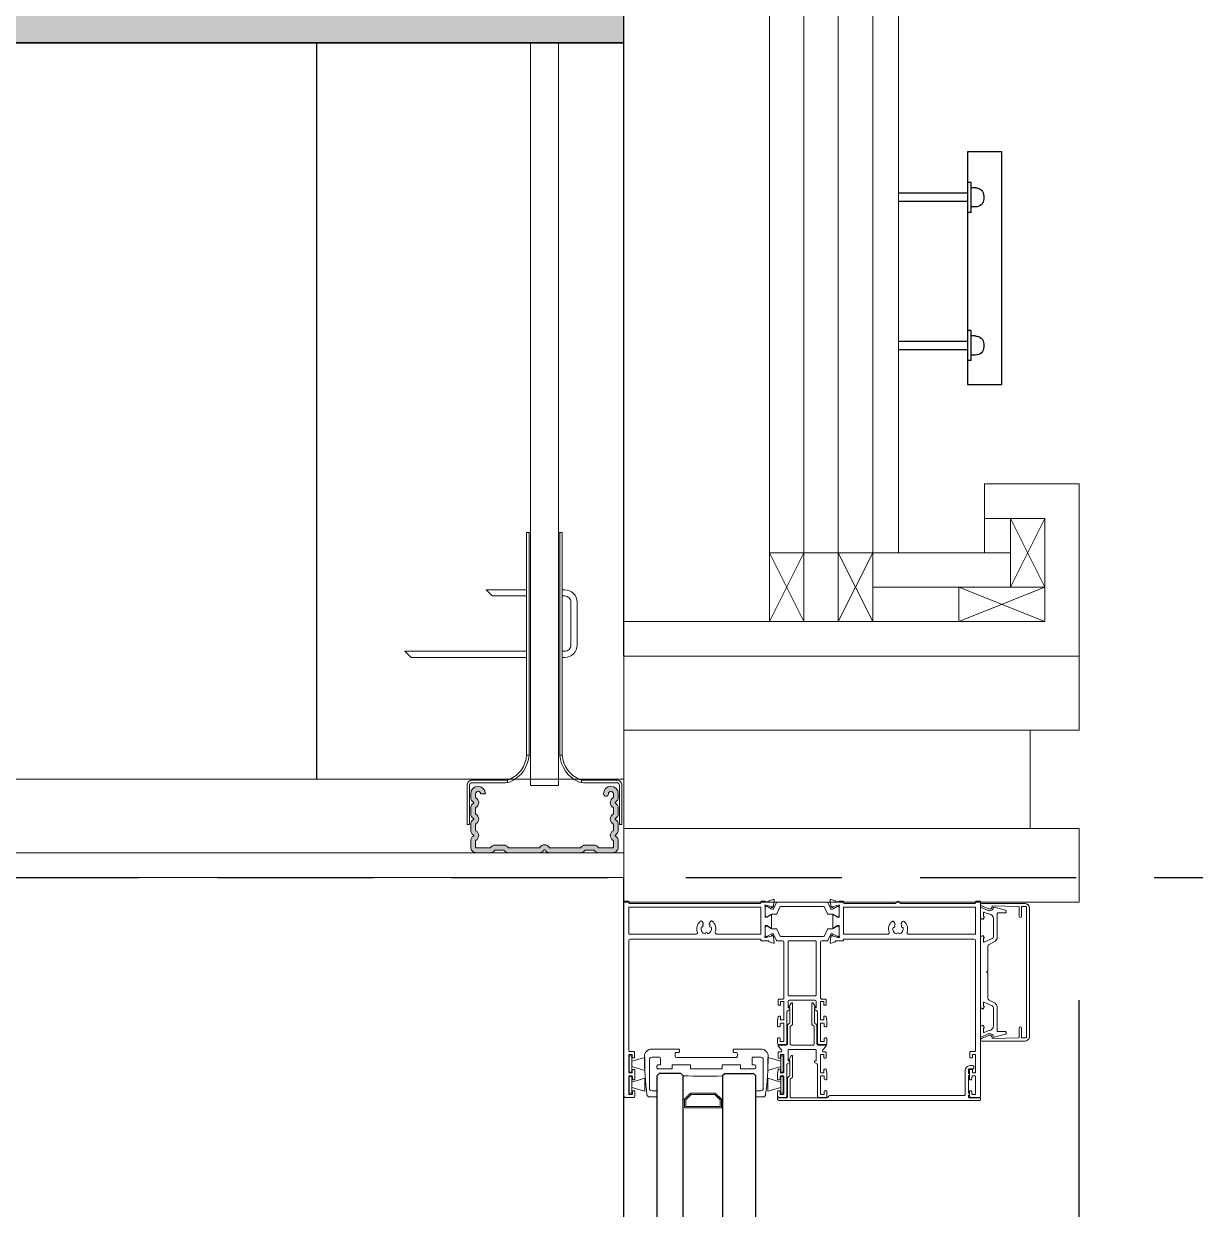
# Model space of a CAD drawing. Header units: millimetres. Extents: x 106699 to 122058, y 158555 to 162844.
# Drawn here: x 108686.47 to 108734.11, y 159917.87 to 159966.1 of the extents above; entities that cross this region are included whole.
import ezdxf

# ---------------------------------------------------------------- set-up
doc = ezdxf.new("R2010")
doc.units = ezdxf.units.MM
doc.linetypes.add('$0$3+1 daire1$0$HIDDEN', pattern=[9.525, 6.35, -3.175])
for name, color, linetype, lineweight in [('0-LNS-VLG', 9, 'Continuous', 0), ('2-SPS-ALC', 3, 'Continuous', 0), ('3-EXT-PRF', 231, 'Continuous', 0), ('300_Z4_STR_F03$0$AUDIT_D_220920114151-103', 251, 'Continuous', 5), ('ahsap kesit on', 40, 'Continuous', 20), ('G-ANNO-SCHD', 231, 'Continuous', 9), ('no3_kutu profil gorunus', 8, 'Continuous', 0), ('no3_kutuprofil kesit', 74, 'Continuous', 18), ('no3_led doseme', 50, 'FENCELINE5', 0), ('no3_ölçü tefriş', 252, 'Continuous', 0)]:
    doc.layers.add(name, color=color, linetype=linetype, lineweight=lineweight)
for name, color, linetype in [('2-SPC-STC-AsmaTavan', 3, 'Continuous'), ('3-OPN-GLS', 4, 'Continuous'), ('300_Z4_STR_F03$0$2-SPS-RCN', 2, 'Continuous'), ('I-Detl-1-N', 1, 'Continuous'), ('I-Detl-2-N', 1, 'Continuous'), ('S2000-002 Çizgi', 7, 'Continuous')]:
    doc.layers.add(name, color=color, linetype=linetype)
doc.linetypes.add('FENCELINE5', pattern='A,8,-1,[148,AAA.SHX,S=1,R=0,X=0,Y=0],-1', length=10)

# ---------------------------------------------------------------- blocks, each defined once
blk = doc.blocks.new('A$Ce94b5d70')
at = {"layer": '3-EXT-PRF'}
for p, q in [((17.812, 272.051), (17.853, 271.981)), ((18.108, 271.981), (18.148, 272.051)), ((25.653, 271.991), (25.612, 272.061)), ((25.949, 272.061), (25.908, 271.991))]:
    blk.add_line(p, q, dxfattribs=at)
for points in [[(15.06, 266.73), (15.06, 266.54, -0.414214), (15.04, 266.52), (14.98, 266.52, -0.414214), (14.96, 266.54), (14.96, 266.66), (14.85, 266.66, 0.414213), (14.83, 266.64), (14.83, 265.93, 0.414214), (14.85, 265.91), (14.96, 265.91), (14.96, 266.03, -0.414214), (14.98, 266.05), (15.08, 266.05), (15.08, 265.66, -0.414223), (15.05, 265.63), (15.01, 265.63, -0.414205), (14.98, 265.66), (14.98, 265.75, 0.414208), (14.95, 265.78), (14.85, 265.78, 0.41422), (14.83, 265.76), (14.83, 265.05, 0.414208), (14.85, 265.03), (14.95, 265.03, 0.41422), (14.98, 265.06), (14.98, 265.15, -0.414205), (15.01, 265.18), (15.05, 265.18, -0.414223), (15.08, 265.15), (15.08, 264.96, -0.414214), (15.03, 264.91), (14.68, 264.91, -0.414214), (14.63, 264.96), (14.63, 272.86, -0.41422), (14.66, 272.89), (14.8, 272.89, -0.414207), (14.83, 272.86), (14.83, 272.83, 0.414214), (14.86, 272.8), (17.89, 272.8, -1), (18.07, 272.8), (20.17, 272.8, 0.414209), (20.2, 272.83), (20.2, 272.87, -0.414209), (20.22, 272.89), (20.36, 272.89, -0.342141), (20.38, 272.875, 0.342135), (20.399, 272.86), (20.5, 272.86, 0.405571), (20.53, 272.889, -0.316759), (20.544, 272.908), (20.701, 272.959, -0.537319), (20.74, 272.927), (20.72, 272.698, -0.176327), (20.714, 272.686), (20.665, 272.636, -0.720206), (20.631, 272.653, 0.379098), (20.616, 272.675), (20.41, 272.73), (20.38, 272.73, 0.767327), (20.37, 272.693, -0.267949), (20.38, 272.675), (20.38, 272.25, 0.414214), (20.39, 272.24), (20.434, 272.24, 0.131652), (20.439, 272.241), (20.59, 272.329, -1.027098), (20.63, 272.33), (20.63, 271.81, -1.027098), (20.59, 271.811), (20.439, 271.899, 0.131652), (20.434, 271.9), (20.39, 271.9, 0.414214), (20.38, 271.89), (20.38, 271.465, -0.267949), (20.37, 271.447, 0.767327), (20.38, 271.41), (20.41, 271.41), (20.616, 271.465, 0.379098), (20.631, 271.487, -0.720206), (20.665, 271.504), (20.714, 271.454, -0.176327), (20.72, 271.442), (20.74, 271.213, -0.537319), (20.701, 271.182), (20.544, 271.233, -0.316759), (20.53, 271.251, 0.405571), (20.5, 271.28), (20.2, 271.28), (20.2, 271.35), (14.88, 271.35, 0.414213), (14.83, 271.3), (14.83, 266.81, 0.414214), (14.86, 266.78), (15.01, 266.78, -0.414214)], [(14.593, 267.299), (14.295, 267.426, 0.48586), (14.157, 267.35), (14.148, 267.3), (13.06, 267.33), (13.06, 267.73, 1), (12.96, 267.73), (12.96, 267.33), (12.785, 267.33, -0.414214), (12.76, 267.355), (12.76, 272.645, -0.414214), (12.785, 272.67), (12.96, 272.67), (12.96, 272.27, 1), (13.06, 272.27), (13.06, 272.67), (14.148, 272.7), (14.157, 272.65, 0.48586), (14.295, 272.575), (14.593, 272.702, 0.883458), (14.58, 272.8), (12.83, 272.8, 0.414213), (12.63, 272.6), (12.63, 270), (12.63, 267.4, 0.414214), (12.83, 267.2), (14.58, 267.2, 0.883458)], [(14.495, 271.381, -0.341999), (14.48, 271.4), (14.48, 271.408, -0.131652), (14.483, 271.418), (14.53, 271.5), (14.615, 271.451, -0.267949), (14.63, 271.425), (14.63, 268.575, -0.267949), (14.615, 268.549), (14.53, 268.5), (14.483, 268.582, -0.131652), (14.48, 268.592), (14.48, 268.6, -0.341999), (14.495, 268.619, 0.341999), (14.51, 268.639), (14.51, 268.758, 0.540147), (14.482, 268.776), (14.149, 268.631, 0.263278), (14.1, 268.545), (14.1, 267.827, 0.383968), (14.279, 267.629, -0.075599), (14.361, 267.607), (14.482, 267.555, 0.538723), (14.51, 267.574), (14.51, 267.711, 0.341999), (14.495, 267.731, -0.341999), (14.48, 267.75), (14.48, 267.758, -0.131652), (14.483, 267.768), (14.53, 267.85), (14.615, 267.801, -0.267949), (14.63, 267.775), (14.63, 267.38, -0.538723), (14.602, 267.362), (14.31, 267.488, 0.491243), (14.102, 267.373, -0.447096), (14.077, 267.356), (13.613, 267.481, -0.339454), (13.59, 267.51), (13.59, 267.56, -0.414214), (13.62, 267.59), (13.93, 267.59, 0.414214), (13.95, 267.61), (13.95, 268.575, -0.244698), (14.036, 268.739), (14.277, 268.868, 0.276701), (14.33, 268.956), (14.33, 269.942, -0.198912), (14.336, 269.956), (14.38, 270), (14.336, 270.044, -0.198912), (14.33, 270.058), (14.33, 271.044, 0.276701), (14.277, 271.132), (14.036, 271.261, -0.244698), (13.95, 271.425), (13.95, 272.39, 0.414214), (13.93, 272.41), (13.62, 272.41, -0.414214), (13.59, 272.44), (13.59, 272.49, -0.339454), (13.613, 272.519), (14.077, 272.644, -0.447096), (14.102, 272.628, 0.491243), (14.31, 272.512), (14.602, 272.638, -0.538723), (14.63, 272.62), (14.63, 272.225, -0.267949), (14.615, 272.199), (14.53, 272.15), (14.483, 272.232, -0.131652), (14.48, 272.242), (14.48, 272.25, -0.341999), (14.495, 272.269, 0.341999), (14.51, 272.289), (14.51, 272.427, 0.538723), (14.482, 272.445), (14.361, 272.393, -0.075599), (14.28, 272.372, 0.383968), (14.1, 272.173), (14.1, 271.455, 0.263278), (14.149, 271.369), (14.482, 271.224, 0.540147), (14.51, 271.243), (14.51, 271.361, 0.341999)], [(20.62, 272.579), (20.464, 272.669, 0.131652), (20.449, 272.673), (20.42, 272.673, 0.414214), (20.38, 272.633), (20.38, 272.293, 0.414214), (20.42, 272.253), (20.449, 272.253, 0.131652), (20.464, 272.257), (20.62, 272.347, -0.131652), (20.68, 272.363), (20.822, 272.363, 0.296213), (20.849, 272.381), (20.966, 272.643, -0.296213), (21.012, 272.673), (22.749, 272.673, -0.295615), (22.795, 272.643), (22.912, 272.38, 0.295615), (22.94, 272.363), (23.081, 272.363, -0.131652), (23.141, 272.347), (23.297, 272.257, 0.131652), (23.312, 272.253), (23.34, 272.253, 0.414214), (23.38, 272.293), (23.38, 272.633, 0.414214), (23.34, 272.673), (23.312, 272.673, 0.131652), (23.297, 272.669), (23.141, 272.579, -0.131652), (23.081, 272.563), (23.069, 272.563, -0.296213), (23.042, 272.581), (22.928, 272.835, 0.296213), (22.901, 272.853), (20.86, 272.853, 0.296213), (20.832, 272.835), (20.719, 272.581, -0.296213), (20.692, 272.563), (20.68, 272.563, -0.131652)], [(21.31, 269.07, 0.414213), (21.34, 269.04), (22.42, 269.04, 0.414214), (22.45, 269.07), (22.45, 271.227, 0.414214), (22.4, 271.277), (21.36, 271.277, 0.414214), (21.31, 271.227)], [(27.997, 266.875, -0.430416), (28.297, 266.559, -0.033755), (28.193, 265.025, -0.398195), (28.093, 264.93), (27.83, 264.93, -0.414214), (27.78, 264.98), (27.78, 265.13, -0.414214), (27.83, 265.18), (27.996, 265.18, 0.414214), (28.096, 265.28), (28.096, 266.446, 0.414214), (27.996, 266.546), (27.697, 266.546, 0.414214), (27.647, 266.496), (27.647, 266.228), (27.745, 266.228, -0.414214), (27.795, 266.178), (27.795, 266.126, -0.414214), (27.745, 266.076), (27.17, 266.076), (27.17, 266.237), (26.422, 266.237), (26.422, 266.076), (25.139, 266.076), (25.139, 266.237), (24.391, 266.237), (24.391, 266.076), (23.815, 266.076, -0.414214), (23.765, 266.126), (23.765, 266.178, -0.414214), (23.815, 266.228), (23.913, 266.228), (23.913, 266.496, 0.414214), (23.863, 266.546), (23.565, 266.546, 0.414214), (23.465, 266.446), (23.465, 265.28, 0.414214), (23.565, 265.18), (23.73, 265.18, -0.414214), (23.78, 265.13), (23.78, 264.98, -0.414214), (23.73, 264.93), (23.467, 264.93, -0.398195), (23.368, 265.025, -0.033755), (23.264, 266.559, -0.430416), (23.563, 266.875), (24.641, 266.875, -0.414214), (24.691, 266.825), (24.691, 266.786, -0.414214), (24.641, 266.736), (24.564, 266.736, 0.414214), (24.514, 266.686), (24.514, 266.587, 0.414214), (24.564, 266.537), (26.997, 266.537, 0.414214), (27.047, 266.587), (27.047, 266.686, 0.414214), (26.997, 266.736), (26.92, 266.736, -0.414214), (26.87, 266.786), (26.87, 266.825, -0.414214), (26.92, 266.875)], [(22.53, 264.89, -0.414214), (22.48, 264.94), (22.48, 265.665, 0.269143), (22.43, 265.752), (22.406, 265.766, -0.269143), (22.38, 265.809), (22.38, 266.41, 0.57735), (22.406, 266.455), (22.326, 266.594, 0.767327), (22.27, 266.579), (22.27, 265.745, 0.269143), (22.296, 265.702), (22.345, 265.673, -0.269143), (22.37, 265.63), (22.37, 264.94, -0.414214), (22.32, 264.89), (20.891, 264.89, -0.198912), (20.856, 264.905), (20.795, 264.965, 0.198912), (20.76, 264.98), (15.3, 264.98, -0.414214), (15.25, 265.03), (15.25, 266, 0.414214), (15.05, 266.2), (14.95, 266.2, 0.414214), (14.9, 266.15), (14.9, 266.12, 0.414214), (14.95, 266.07), (15.07, 266.07, -0.414214), (15.12, 266.02), (15.12, 265.88, 1), (15.12, 265.8), (15.12, 265.08, 1), (15.12, 265), (15.12, 264.94, -0.414214), (15.07, 264.89), (14.63, 264.89), (14.63, 264.83, 0.414214), (14.68, 264.78), (22.83, 264.78, 0.414214), (22.88, 264.83), (22.88, 264.89)]]:
    blk.add_lwpolyline(points, format="xyb", close=True, dxfattribs=at)
for points in [[(28.9, 272.8), (23.59, 272.8, -0.414209), (23.56, 272.83), (23.56, 272.87, 0.414209), (23.54, 272.89), (23.4, 272.89, 0.342141), (23.381, 272.875, -0.342135), (23.362, 272.86), (23.26, 272.86, -0.405571), (23.23, 272.889, 0.316759), (23.217, 272.908), (23.06, 272.959, 0.537319), (23.02, 272.927), (23.04, 272.698, 0.176327), (23.046, 272.686), (23.096, 272.636, 0.720206), (23.13, 272.653, -0.379098), (23.145, 272.675), (23.35, 272.73), (23.38, 272.73, -0.767327), (23.39, 272.693, 0.267949), (23.38, 272.675), (23.38, 272.25, -0.414214), (23.37, 272.24), (23.327, 272.24, -0.131652), (23.322, 272.241), (23.17, 272.329, 1.027098), (23.13, 272.33), (23.13, 271.81, 1.027098), (23.17, 271.811), (23.322, 271.899, -0.131652), (23.327, 271.9), (23.37, 271.9, -0.414214), (23.38, 271.89), (23.38, 271.465, 0.267949), (23.39, 271.447, -0.767327), (23.38, 271.41), (23.35, 271.41), (23.145, 271.465, -0.379098), (23.13, 271.487, 0.720206), (23.096, 271.504), (23.046, 271.454, 0.176327), (23.04, 271.442), (23.02, 271.213, 0.537319), (23.06, 271.182), (23.217, 271.233, 0.316759), (23.23, 271.251, -0.405571), (23.26, 271.28), (23.56, 271.28), (23.56, 271.35), (28.88, 271.35, -0.414213), (28.93, 271.3), (28.93, 266.81, -0.414214), (28.9, 266.78), (28.75, 266.78, 0.414214), (28.7, 266.73), (28.7, 266.54, 0.414214), (28.72, 266.52), (28.78, 266.52, 0.414214), (28.8, 266.54), (28.8, 266.66), (28.91, 266.66, -0.414213), (28.93, 266.64), (28.93, 265.93, -0.414214), (28.91, 265.91), (28.8, 265.91), (28.8, 266.03, 0.414214), (28.78, 266.05), (28.68, 266.05), (28.68, 265.66, 0.414223), (28.71, 265.63), (28.75, 265.63, 0.414205), (28.78, 265.66), (28.78, 265.75, -0.414208), (28.81, 265.78), (28.91, 265.78, -0.41422), (28.93, 265.76), (28.93, 265.05, -0.414208), (28.91, 265.03), (28.81, 265.03, -0.41422), (28.78, 265.06), (28.78, 265.15, 0.414205), (28.75, 265.18), (28.71, 265.18, 0.414223), (28.68, 265.15), (28.68, 264.96, 0.414214), (28.73, 264.91), (29.08, 264.91, 0.414214), (29.13, 264.96), (29.13, 272.86, 0.41422), (29.1, 272.89), (28.96, 272.89, 0.414207), (28.93, 272.86), (28.93, 272.83, -0.414214), (28.9, 272.8)], [(21.38, 268.509, -0.269143), (21.355, 268.466), (21.275, 268.42, 0.269143), (21.26, 268.394), (21.26, 267.11, -0.414214), (21.21, 267.06), (20.93, 267.06, -0.414214), (20.88, 267.11), (20.88, 267.3, -0.414223), (20.91, 267.33), (20.95, 267.33, -0.414205), (20.98, 267.3), (20.98, 267.21, 0.41422), (21.01, 267.18), (21.11, 267.18, 0.414208), (21.13, 267.2), (21.13, 267.91, 0.41422), (21.11, 267.93), (21.01, 267.93, 0.414208), (20.98, 267.9), (20.98, 267.81, -0.414205), (20.95, 267.78), (20.91, 267.78, -0.414223), (20.88, 267.81), (20.88, 268.03, -0.041593), (20.881, 268.035), (20.899, 268.185, -0.366309), (20.929, 268.21), (20.98, 268.21, -0.414214), (21, 268.19), (21, 268.06), (21.11, 268.06, 0.414214), (21.13, 268.08), (21.13, 268.79, 0.414213), (21.11, 268.81), (21, 268.81), (21, 268.68, -0.414214), (20.98, 268.66), (20.92, 268.66, -0.414214), (20.9, 268.68), (20.9, 268.86, -0.414214), (20.95, 268.91), (21.1, 268.91, 0.414214), (21.13, 268.94), (21.13, 271.227, 0.414213), (21.08, 271.277), (20.86, 271.277, -0.296213), (20.832, 271.295), (20.719, 271.55, 0.296213), (20.692, 271.567), (20.68, 271.567, 0.131652), (20.62, 271.551), (20.464, 271.461, -0.131652), (20.449, 271.457), (20.42, 271.457, -0.414214), (20.38, 271.497), (20.38, 271.837, -0.414214), (20.42, 271.877), (20.449, 271.877, -0.131652), (20.464, 271.873), (20.62, 271.783, 0.131652), (20.68, 271.767), (20.821, 271.767, -0.295615), (20.848, 271.75), (20.966, 271.487, 0.295615), (21.012, 271.457), (22.749, 271.457, 0.295615), (22.795, 271.487), (22.912, 271.75, -0.295615), (22.94, 271.767), (23.081, 271.767, 0.131652), (23.141, 271.783), (23.297, 271.873, -0.131652), (23.312, 271.877), (23.34, 271.877, -0.414214), (23.38, 271.837), (23.38, 271.497, -0.414214), (23.34, 271.457), (23.312, 271.457, -0.131652), (23.297, 271.461), (23.141, 271.551, 0.131652), (23.081, 271.567), (23.069, 271.567, 0.296213), (23.042, 271.55), (22.928, 271.295, -0.296213), (22.901, 271.277), (22.68, 271.277, 0.414213), (22.63, 271.227), (22.63, 268.94)], [(22.38, 266.359, 0.269143), (22.406, 266.316), (22.485, 266.27, -0.269143), (22.5, 266.244), (22.5, 264.96, 0.414214), (22.55, 264.91), (22.83, 264.91, 0.414214), (22.88, 264.96), (22.88, 265.15, 0.414223), (22.85, 265.18), (22.81, 265.18, 0.414205), (22.78, 265.15), (22.78, 265.06, -0.41422), (22.75, 265.03), (22.65, 265.03, -0.414208), (22.63, 265.05), (22.63, 265.76, -0.41422), (22.65, 265.78), (22.75, 265.78, -0.414208), (22.78, 265.75), (22.78, 265.66, 0.414205), (22.81, 265.63), (22.85, 265.63, 0.414223), (22.88, 265.66), (22.88, 265.88, 0.041593), (22.88, 265.885), (22.861, 266.035, 0.366309), (22.832, 266.06), (22.78, 266.06, 0.414214), (22.76, 266.04), (22.76, 265.91), (22.65, 265.91, -0.414214), (22.63, 265.93), (22.63, 266.64, -0.414213), (22.65, 266.66), (22.76, 266.66), (22.76, 266.53, 0.414214), (22.78, 266.51), (22.84, 266.51), (22.86, 266.53), (22.86, 266.71, 0.414214), (22.81, 266.76), (22.751, 266.76, -0.668179), (22.716, 266.845), (22.86, 266.99), (22.86, 267.04), (22.53, 267.04, -0.414214), (22.48, 267.09), (22.48, 267.815, 0.269143), (22.43, 267.902), (22.406, 267.916, -0.269143), (22.38, 267.959), (22.38, 268.56, 0.57735), (22.406, 268.605), (22.326, 268.744, 0.767327), (22.27, 268.729), (22.27, 267.895, 0.269143), (22.296, 267.852), (22.345, 267.823, -0.269143), (22.37, 267.78), (22.37, 267.09, -0.414214), (22.32, 267.04), (21.44, 267.04, -0.414213), (21.39, 267.09), (21.39, 267.78, -0.269143), (21.416, 267.823), (21.465, 267.852, 0.269143), (21.49, 267.895), (21.49, 268.729, 0.767327), (21.434, 268.744), (21.354, 268.605, 0.57735), (21.38, 268.56), (21.38, 267.959, -0.269143), (21.355, 267.916), (21.331, 267.902, 0.269143), (21.28, 267.815), (21.28, 267.09, -0.414214), (21.23, 267.04), (20.9, 267.04), (20.9, 266.99), (21.045, 266.845, -0.668179), (21.01, 266.76), (20.95, 266.76, 0.414214), (20.9, 266.71), (20.9, 266.53, 0.414214), (20.92, 266.51), (20.98, 266.51, 0.414214), (21, 266.53), (21, 266.66), (21.11, 266.66, -0.414213), (21.13, 266.64), (21.13, 265.93, -0.414214), (21.11, 265.91), (21, 265.91), (21, 266.04, 0.414214), (20.98, 266.06), (20.929, 266.06, 0.366309), (20.899, 266.035), (20.881, 265.885, 0.041593), (20.88, 265.88), (20.88, 265.66, 0.414223), (20.91, 265.63), (20.95, 265.63, 0.414205), (20.98, 265.66), (20.98, 265.75, -0.414208), (21.01, 265.78), (21.11, 265.78, -0.41422), (21.13, 265.76), (21.13, 265.05, -0.414208), (21.11, 265.03), (21.01, 265.03, -0.41422), (20.98, 265.06), (20.98, 265.15, 0.414205), (20.95, 265.18), (20.91, 265.18, 0.414223), (20.88, 265.15), (20.88, 264.96, 0.414214), (20.93, 264.91), (21.21, 264.91, 0.414214), (21.26, 264.96), (21.26, 266.244, -0.269143), (21.275, 266.27), (21.355, 266.316, 0.269143), (21.38, 266.359), (21.38, 266.4), (21.31, 266.4), (21.31, 266.81, -0.414214), (21.36, 266.86), (22.4, 266.86, -0.414214), (22.45, 266.81), (22.45, 266.4), (22.38, 266.4)], [(22.38, 268.55), (22.45, 268.55), (22.45, 268.81, 0.414214), (22.4, 268.86), (21.36, 268.86, 0.414214), (21.31, 268.81), (21.31, 268.55), (21.38, 268.55)], [(22.63, 268.94, 0.414214), (22.66, 268.91), (22.81, 268.91, -0.414214), (22.86, 268.86), (22.86, 268.68, -0.414214), (22.84, 268.66), (22.78, 268.66, -0.414214), (22.76, 268.68), (22.76, 268.81), (22.65, 268.81, 0.414213), (22.63, 268.79), (22.63, 268.08, 0.414214), (22.65, 268.06), (22.76, 268.06), (22.76, 268.19, -0.414214), (22.78, 268.21), (22.832, 268.21, -0.366309), (22.861, 268.185), (22.88, 268.035, -0.041593), (22.88, 268.03), (22.88, 267.81, -0.414223), (22.85, 267.78), (22.81, 267.78, -0.414205), (22.78, 267.81), (22.78, 267.9, 0.414208), (22.75, 267.93), (22.65, 267.93, 0.41422), (22.63, 267.91), (22.63, 267.2, 0.414208), (22.65, 267.18), (22.75, 267.18, 0.41422), (22.78, 267.21), (22.78, 267.3, -0.414205), (22.81, 267.33), (22.85, 267.33, -0.414223), (22.88, 267.3), (22.88, 267.11, -0.414214), (22.83, 267.06), (22.55, 267.06, -0.414214), (22.5, 267.11), (22.5, 268.394, 0.269143), (22.485, 268.42), (22.406, 268.466, -0.269143), (22.38, 268.509)], [(25.118, 265.782, 0.018022), (26.718, 265.787), (26.718, 264.832), (26.668, 264.832), (26.418, 265.082), (25.418, 265.082), (25.168, 264.832), (25.118, 264.832), (25.118, 265.782)]]:
    blk.add_lwpolyline(points, format="xyb", dxfattribs=at)
for points in [[(18.39, 271.55), (20.2, 271.55), (20.2, 272.65), (14.83, 272.65), (14.83, 271.55), (17.571, 271.55)], [(25.371, 271.55), (23.56, 271.55), (23.56, 272.65), (28.93, 272.65), (28.93, 271.55), (26.19, 271.55)], [(22.75, 266.16), (23.28, 266.006), (23.28, 266.535), (22.75, 266.381)], [(28.81, 266.16), (28.28, 266.006), (28.28, 266.535), (28.81, 266.381)], [(22.75, 265.31), (23.28, 265.156), (23.28, 265.685), (22.75, 265.531)], [(28.81, 265.31), (28.28, 265.156), (28.28, 265.685), (28.81, 265.531)]]:
    blk.add_lwpolyline(points, dxfattribs=at)
for points in [[(22.65, 266.605), (22.65, 265.935), (22.75, 265.935), (22.75, 266.605)], [(28.91, 266.605), (28.91, 265.935), (28.81, 265.935), (28.81, 266.605)], [(22.65, 265.755), (22.65, 265.085), (22.75, 265.085), (22.75, 265.755)], [(28.91, 265.755), (28.91, 265.085), (28.81, 265.085), (28.81, 265.755)]]:
    blk.add_lwpolyline(points, close=True, dxfattribs=at)
at = {"layer": '3-EXT-PRF', "extrusion": (-5.46266e-06, 2.21737e-10, 1), "elevation": 0.006}
for points in [[(25.167, 264.482), (25.167, 264.832), (25.117, 264.832), (25.117, 264.482)], [(25.417, 265.082), (25.167, 264.832), (25.167, 264.482), (26.667, 264.482), (26.667, 264.832), (26.417, 265.082)], [(25.438, 265.032), (25.217, 264.811), (25.217, 264.532), (26.617, 264.532), (26.617, 264.811), (26.397, 265.032)]]:
    blk.add_lwpolyline(points, close=True, dxfattribs=at)
at = {"layer": '3-EXT-PRF'}
for centre, radius, start, end in [((17.98, 271.76), 0.39, 128.4565, 201.3235), ((17.769, 272.026), 0.05, 30, 128.4565), ((18.192, 272.026), 0.05, 51.5435, 150), ((17.98, 271.76), 0.39, 338.6762, 51.5435), ((25.78, 271.77), 0.39, 128.4565, 201.3238), ((25.569, 272.036), 0.05, 30, 128.4565), ((25.609, 271.966), 0.05, 311.0875, 30), ((25.951, 271.966), 0.05, 150, 228.9125), ((25.992, 272.036), 0.05, 51.5435, 150), ((25.78, 271.76), 0.39, 338.6765, 51.5435), ((17.57, 271.61), 0.05, 270.0001, 21.3238), ((17.98, 271.76), 0.21, 163.6743, 256.3257), ((17.798, 271.865), 0.05, 246.8371, 53.1629), ((17.98, 271.76), 0.21, 131.0875, 136.3257), ((17.809, 271.956), 0.05, 311.0875, 30), ((17.98, 271.55), 0.05, 6.8371, 173.1629), ((17.98, 271.76), 0.21, 283.6743, 16.3257), ((18.151, 271.956), 0.05, 150, 228.9125), ((18.162, 271.865), 0.05, 126.8371, 293.1629), ((17.98, 271.76), 0.21, 43.6743, 48.9125), ((18.39, 271.6), 0.05, 158.6762, 269.9999), ((25.37, 271.61), 0.05, 270.0001, 21.3238), ((25.78, 271.77), 0.21, 163.6743, 256.3257), ((25.599, 271.875), 0.05, 246.8371, 53.1629), ((25.78, 271.77), 0.21, 131.0875, 136.3257), ((25.78, 271.56), 0.05, 6.8371, 173.1629), ((25.78, 271.76), 0.21, 283.6743, 16.3257), ((25.962, 271.875), 0.05, 126.8371, 293.1629), ((25.78, 271.77), 0.21, 43.6743, 48.9125), ((26.19, 271.6), 0.05, 158.6765, 270.0001)]:
    blk.add_arc(centre, radius, start, end, dxfattribs=at)
at = {"layer": '3-OPN-GLS'}
for p, q in [((23.766, 265.782), (23.866, 265.882)), ((25.018, 265.882), (23.866, 265.882)), ((25.018, 265.882), (25.118, 265.782)), ((26.718, 265.782), (26.818, 265.882)), ((26.818, 265.882), (27.694, 265.882)), ((27.694, 265.882), (27.794, 265.782))]:
    blk.add_line(p, q, dxfattribs=at)
for points in [[(23.766, 179.876), (23.766, 265.782)], [(25.118, 265.782), (25.118, 179.876)], [(26.718, 179.876), (26.718, 265.782)], [(27.794, 265.782), (27.794, 179.876)]]:
    blk.add_lwpolyline(points, dxfattribs=at)
blk = doc.blocks.new('A$Cf84e1c69')
at = {"layer": 'ahsap kesit on'}
for p, q in [((8.05, 10), (2.55, 10)), ((2.55, 10), (2.55, 0)), ((8.05, 8), (8.05, 10)), ((4.55, 8), (4.55, 2)), ((4.55, 8), (8.05, 8)), ((14.55, 6), (6.55, 6)), ((4.55, 2), (29.007, 2)), ((2.55, 0), (29.007, 0))]:
    blk.add_line(p, q, dxfattribs=at)
blk.add_lwpolyline([(20.55, 2), (29.007, 2), (29.007, 98), (20.55, 98)], close=True, dxfattribs=at)
blk.add_lwpolyline([(4.55, 8), (8.05, 8)], dxfattribs=at)
at = {"layer": 'I-Detl-1-N'}
for p, q in [((8.573, 27.212), (8.827, 27.212)), ((8.827, 27.53), (9.05, 27.53)), ((8.827, 25.78), (8.827, 27.53)), ((9.05, 27.212), (9.05, 26.098)), ((9.05, 26.894), (13.05, 26.894)), ((8.095, 26.735), (8.095, 26.576)), ((9.05, 26.416), (13.05, 26.416)), ((8.573, 26.098), (8.827, 26.098)), ((8.827, 25.78), (9.05, 25.78)), ((8.827, 18.919), (9.05, 18.919)), ((8.827, 17.169), (8.827, 18.919)), ((8.095, 18.123), (8.095, 17.964)), ((8.573, 18.601), (8.827, 18.601)), ((9.05, 18.601), (9.05, 17.487)), ((9.05, 18.282), (13.05, 18.282)), ((8.573, 17.487), (8.827, 17.487)), ((9.05, 17.805), (13.05, 17.805)), ((8.827, 17.169), (9.05, 17.169))]:
    blk.add_line(p, q, dxfattribs=at)
for centre, start, end in [((8.573, 26.735), 90, 180), ((8.573, 26.576), 180, 270), ((8.573, 18.123), 90, 180), ((8.573, 17.964), 180, 270)]:
    blk.add_arc(centre, 0.477, start, end, dxfattribs=at)
at = {"layer": 'I-Detl-2-N'}
blk.add_lwpolyline([(7.05, 29.297), (9.05, 29.297), (9.05, 15.785), (7.05, 15.785)], close=True, dxfattribs=at)
at = {"layer": 'no3_kutu profil gorunus'}
blk.add_lwpolyline([(16.55, 49), (18.55, 49), (18.55, 6), (16.55, 6)], close=True, dxfattribs=at)
at = {"layer": 'no3_kutuprofil kesit'}
for p, q in [((13.05, 94), (13.05, 6)), ((14.55, 94), (14.55, 6))]:
    blk.add_line(p, q, dxfattribs=at)
for points in [[(4.55, 8), (6.55, 8), (6.55, 4), (4.55, 4), (4.55, 8), (6.55, 4), (6.55, 8), (4.55, 4)], [(14.55, 2), (14.55, 6), (16.55, 6), (16.55, 2), (14.55, 2), (16.55, 6), (14.55, 6), (16.55, 2)], [(18.55, 2), (18.55, 6), (20.55, 6), (20.55, 2), (18.55, 2), (20.55, 6), (18.55, 6), (20.55, 2)], [(9.55, 4), (9.55, 2), (4.55, 2), (4.55, 4), (9.55, 4), (4.55, 2), (9.55, 2), (4.55, 4)]]:
    blk.add_lwpolyline(points, dxfattribs=at)
at = {"layer": 'no3_led doseme'}
blk.add_lwpolyline([(6.55, 8), (6.55, 6), (8.05, 6), (8.05, 8)], close=True, dxfattribs=at)
at = {"layer": 'no3_ölçü tefriş'}
blk.add_lwpolyline([(9.55, 4), (14.55, 4)], dxfattribs=at)
at = {"layer": 'S2000-002 Çizgi'}
blk.add_line((29.007, 0), (29.007, 100.006), dxfattribs=at)
blk = doc.blocks.new('*U99')
at = {"layer": '2-SPS-ALC'}
h = blk.add_hatch(color=256, dxfattribs=at)
h.dxf.hatch_style = 1
edge = h.paths.add_edge_path()
edge.add_arc((2.7, 2.4), 0.1, 0, 180, ccw=False)
edge.add_line((2.8, 2.4), (2.8, 2.257))
edge.add_arc((2.775, 2.257), 0.025, -60, 0, ccw=False)
edge.add_arc((2.9, 2.04), 0.225, 120, 240)
edge.add_arc((2.775, 1.823), 0.025, 0, 60, ccw=False)
edge.add_line((2.8, 1.823), (2.8, 1.587))
edge.add_arc((2.775, 1.587), 0.025, 300, 360, ccw=False)
edge.add_arc((2.9, 1.37), 0.225, 120, 240)
edge.add_arc((2.775, 1.153), 0.025, 0, 60, ccw=False)
edge.add_line((2.8, 1.153), (2.8, 0.917))
edge.add_arc((2.775, 0.917), 0.025, -60, 0, ccw=False)
edge.add_arc((2.9, 0.7), 0.225, 120, 240)
edge.add_arc((2.775, 0.483), 0.025, 0, 60, ccw=False)
edge.add_line((2.8, 0.483), (2.8, 0.225))
edge.add_arc((2.775, 0.225), 0.025, -90, 0, ccw=False)
edge.add_line((2.775, 0.2), (2.214, 0.2))
edge.add_arc((2.214, 0.225), 0.025, 214.3884, 270, ccw=False)
edge.add_arc((2.008, 0.084), 0.225, 34.3884, 90)
edge.add_line((2.008, 0.309), (1.658, 0.309))
edge.add_arc((1.658, 0.084), 0.225, 90, 145.6116)
edge.add_arc((1.451, 0.225), 0.025, 270, 325.6116, ccw=False)
edge.add_line((1.451, 0.2), (0.217, 0.2))
edge.add_arc((0.217, 0.225), 0.025, 210, 270, ccw=False)
edge.add_arc((0, 0.1), 0.225, 30, 150)
edge.add_arc((-0.217, 0.225), 0.025, 270, 330, ccw=False)
edge.add_line((-0.217, 0.2), (-1.451, 0.2))
edge.add_arc((-1.451, 0.225), 0.025, 214.3884, 270, ccw=False)
edge.add_arc((-1.658, 0.084), 0.225, 34.3884, 90)
edge.add_line((-1.658, 0.309), (-2.008, 0.309))
edge.add_arc((-2.008, 0.084), 0.225, 90, 145.6116)
edge.add_arc((-2.214, 0.225), 0.025, 270, 325.6116, ccw=False)
edge.add_line((-2.214, 0.2), (-2.775, 0.2))
edge.add_arc((-2.775, 0.225), 0.025, 180, 270, ccw=False)
edge.add_line((-2.8, 0.225), (-2.8, 0.483))
edge.add_arc((-2.775, 0.483), 0.025, 120, 180, ccw=False)
edge.add_arc((-2.9, 0.7), 0.225, 300, 420)
edge.add_arc((-2.775, 0.917), 0.025, 180, 240, ccw=False)
edge.add_line((-2.8, 0.917), (-2.8, 1.153))
edge.add_arc((-2.775, 1.153), 0.025, 120, 180, ccw=False)
edge.add_arc((-2.9, 1.37), 0.225, 300, 420)
edge.add_arc((-2.775, 1.587), 0.025, 180, 240, ccw=False)
edge.add_line((-2.8, 1.587), (-2.8, 1.823))
edge.add_arc((-2.775, 1.823), 0.025, 120, 180, ccw=False)
edge.add_arc((-2.9, 2.04), 0.225, 300, 420)
edge.add_arc((-2.775, 2.257), 0.025, 180, 240, ccw=False)
edge.add_line((-2.8, 2.257), (-2.8, 2.4))
edge.add_arc((-2.7, 2.4), 0.1, 0, 180, ccw=False)
edge.add_line((-2.6, 2.4), (-2.4, 2.4))
edge.add_arc((-2.7, 2.4), 0.3, 0, 180)
edge.add_line((-3, 2.4), (-3, 2.257))
edge.add_arc((-2.775, 2.257), 0.225, 180, 240)
edge.add_arc((-2.9, 2.04), 0.025, -60, 60, ccw=False)
edge.add_arc((-2.775, 1.823), 0.225, 120, 180)
edge.add_line((-3, 1.823), (-3, 1.587))
edge.add_arc((-2.775, 1.587), 0.225, 180, 240)
edge.add_arc((-2.9, 1.37), 0.025, -60, 60, ccw=False)
edge.add_arc((-2.775, 1.153), 0.225, 120, 180)
edge.add_line((-3, 1.153), (-3, 0.917))
edge.add_arc((-2.775, 0.917), 0.225, 180, 240)
edge.add_arc((-2.9, 0.7), 0.025, -60, 60, ccw=False)
edge.add_arc((-2.775, 0.483), 0.225, 120, 180)
edge.add_line((-3, 0.483), (-3, 0.225))
edge.add_arc((-2.775, 0.225), 0.225, 180, 270)
edge.add_line((-2.775, 0), (-2.214, 0))
edge.add_arc((-2.214, 0.225), 0.225, 270, 325.6116)
edge.add_arc((-2.008, 0.084), 0.025, 90, 145.6116, ccw=False)
edge.add_line((-2.008, 0.109), (-1.658, 0.109))
edge.add_arc((-1.658, 0.084), 0.025, 34.3884, 90, ccw=False)
edge.add_arc((-1.451, 0.225), 0.225, 214.3884, 270)
edge.add_line((-1.451, 0), (-0.217, 0))
edge.add_arc((-0.217, 0.225), 0.225, 270, 330)
edge.add_arc((0, 0.1), 0.025, 30, 150, ccw=False)
edge.add_arc((0.217, 0.225), 0.225, 210, 270)
edge.add_line((0.217, 0), (1.451, 0))
edge.add_arc((1.451, 0.225), 0.225, 270, 325.6116)
edge.add_arc((1.658, 0.084), 0.025, 90, 145.6116, ccw=False)
edge.add_line((1.658, 0.109), (2.008, 0.109))
edge.add_arc((2.008, 0.084), 0.025, 34.3884, 90, ccw=False)
edge.add_arc((2.214, 0.225), 0.225, 214.3884, 270)
edge.add_line((2.214, 0), (2.775, 0))
edge.add_arc((2.775, 0.225), 0.225, 270, 360)
edge.add_line((3, 0.225), (3, 0.483))
edge.add_arc((2.775, 0.483), 0.225, 360, 420)
edge.add_arc((2.9, 0.7), 0.025, 120, 240, ccw=False)
edge.add_arc((2.775, 0.917), 0.225, 300, 360)
edge.add_line((3, 0.917), (3, 1.153))
edge.add_arc((2.775, 1.153), 0.225, 0, 60)
edge.add_arc((2.9, 1.37), 0.025, 120, 240, ccw=False)
edge.add_arc((2.775, 1.587), 0.225, 300, 360)
edge.add_line((3, 1.587), (3, 1.823))
edge.add_arc((2.775, 1.823), 0.225, 360, 420)
edge.add_arc((2.9, 2.04), 0.025, 120, 240, ccw=False)
edge.add_arc((2.775, 2.257), 0.225, 300, 360)
edge.add_line((3, 2.257), (3, 2.4))
edge.add_arc((2.7, 2.4), 0.3, 360, 540)
edge.add_arc((2.5, 2.4), 0.1, 180, 360)
at = {"layer": '0-LNS-VLG'}
for p, q in [((-0.575, 32.94), (-0.575, 2.73)), ((0.576, 32.94), (0.576, 2.73)), ((-0.725, 13.03), (-0.625, 13.03)), ((-0.625, 13.03), (-0.575, 13.03)), ((0.576, 13.03), (0.625, 13.03)), ((0.625, 13.03), (0.725, 13.03)), ((-0.725, 3.965), (-0.625, 3.965)), ((0.725, 3.965), (0.625, 3.965)), ((-1.5, 2.858), (-1.5, 2.96)), ((1.5, 2.858), (1.5, 2.96)), ((-0.575, 2.73), (0.576, 2.73))]:
    blk.add_line(p, q, dxfattribs=at)
for points in [[(-3.05, 2.725), (-3.05, 1.15), (-3.15, 1.15), (-3.15, 2.725), (-3.15, 2.75, -0.414214), (-2.95, 2.95), (-1.587, 2.95, 0.102435), (-1.428, 2.983, 0.277557), (-0.725, 3.965), (-0.725, 13.03)], [(-0.625, 13.03), (-0.625, 3.965, -0.279244), (-1.389, 2.891, -0.102435), (-1.587, 2.85), (-2.95, 2.85, 0.414214), (-3.05, 2.75), (-3.05, 2.725)], [(0.625, 13.03), (0.625, 3.965, 0.279244), (1.389, 2.891, 0.102435), (1.587, 2.85), (2.95, 2.85, -0.414214), (3.05, 2.75), (3.05, 2.725), (3.05, 1.15), (3.15, 1.15), (3.15, 2.725), (3.15, 2.75, 0.414214), (2.95, 2.95), (1.587, 2.95, -0.102435), (1.428, 2.983, -0.277557), (0.725, 3.965), (0.725, 13.03)], [(0.725, 7.945), (0.825, 7.945, 0.414214), (1.325, 8.445), (1.325, 10.195, 0.414214), (0.825, 10.695), (0.725, 10.695)], [(0.725, 8.195), (0.825, 8.195, 0.414214), (1.075, 8.445), (1.075, 10.195, 0.414214), (0.825, 10.445), (0.725, 10.445)]]:
    blk.add_lwpolyline(points, format="xyb", dxfattribs=at)
for points in [[(-0.725, 10.695), (-2.375, 10.695), (-2.127, 10.445), (-0.725, 10.445)], [(-0.725, 7.945), (-5.427, 7.945), (-5.675, 8.195), (-0.725, 8.195)]]:
    blk.add_lwpolyline(points, dxfattribs=at)
at = {"layer": '2-SPS-ALC'}
blk.add_lwpolyline([(2.6, 2.4, -1), (2.8, 2.4), (2.8, 2.257, -0.267949), (2.788, 2.235, 0.57735), (2.788, 1.845, -0.267949), (2.8, 1.823), (2.8, 1.587, -0.267949), (2.788, 1.565, 0.57735), (2.788, 1.175, -0.267949), (2.8, 1.153), (2.8, 0.917, -0.267949), (2.788, 0.895, 0.57735), (2.788, 0.505, -0.267949), (2.8, 0.483), (2.8, 0.225, -0.414214), (2.775, 0.2), (2.214, 0.2, -0.247529), (2.193, 0.211, 0.247529), (2.008, 0.309), (1.658, 0.309, 0.247529), (1.472, 0.211, -0.247529), (1.451, 0.2), (0.217, 0.2, -0.267949), (0.195, 0.213, 0.57735), (-0.195, 0.213, -0.267949), (-0.217, 0.2), (-1.451, 0.2, -0.247529), (-1.472, 0.211, 0.247529), (-1.658, 0.309), (-2.008, 0.309, 0.247529), (-2.193, 0.211, -0.247529), (-2.214, 0.2), (-2.775, 0.2, -0.414214), (-2.8, 0.225), (-2.8, 0.483, -0.267949), (-2.788, 0.505, 0.57735), (-2.788, 0.895, -0.267949), (-2.8, 0.917), (-2.8, 1.153, -0.267949), (-2.788, 1.175, 0.57735), (-2.788, 1.565, -0.267949), (-2.8, 1.587), (-2.8, 1.823, -0.267949), (-2.788, 1.845, 0.57735), (-2.788, 2.235, -0.267949), (-2.8, 2.257), (-2.8, 2.4, -1), (-2.6, 2.4), (-2.4, 2.4, 1), (-3, 2.4), (-3, 2.257, 0.267949), (-2.888, 2.062, -0.57735), (-2.888, 2.018, 0.267949), (-3, 1.823), (-3, 1.587, 0.267949), (-2.888, 1.392, -0.57735), (-2.888, 1.348, 0.267949), (-3, 1.153), (-3, 0.917, 0.267949), (-2.888, 0.722, -0.57735), (-2.888, 0.678, 0.267949), (-3, 0.483), (-3, 0.225, 0.414214), (-2.775, 0), (-2.214, 0, 0.247529), (-2.028, 0.098, -0.247529), (-2.008, 0.109), (-1.658, 0.109, -0.247529), (-1.637, 0.098, 0.247529), (-1.451, 0), (-0.217, 0, 0.267949), (-0.022, 0.113, -0.57735), (0.022, 0.113, 0.267949), (0.217, 0), (1.451, 0, 0.247529), (1.637, 0.098, -0.247529), (1.658, 0.109), (2.008, 0.109, -0.247529), (2.028, 0.098, 0.247529), (2.214, 0), (2.775, 0, 0.414214), (3, 0.225), (3, 0.483, 0.267949), (2.888, 0.678, -0.57735), (2.888, 0.722, 0.267949), (3, 0.917), (3, 1.153, 0.267949), (2.888, 1.348, -0.57735), (2.888, 1.392, 0.267949), (3, 1.587), (3, 1.823, 0.267949), (2.888, 2.018, -0.57735), (2.888, 2.062, 0.267949), (3, 2.257), (3, 2.4, 1), (2.4, 2.4, 1)], format="xyb", close=True, dxfattribs=at)

msp = doc.modelspace()

# ---------------------------------------------------------------- hatches: boundary and pattern name
at = {"layer": '300_Z4_STR_F03$0$AUDIT_D_220920114151-103', "true_color": 0x303030}
h = msp.add_hatch(color=250, dxfattribs=at)
h.dxf.hatch_style = 1
h.paths.add_polyline_path([(107053.393, 159965.318), (108224.034, 159965.318), (108224.511, 159965.318), (108710.878, 159965.318), (108710.878, 159995.318), (107053.393, 159995.318)])
h.paths.add_polyline_path([(108729.396, 159646.318), (107474.034, 159646.318), (107474.034, 159646.318), (107414.034, 159646.318), (107414.034, 159646.318), (107184.034, 159646.318), (107144.034, 159646.318), (107053.393, 159646.318), (107053.393, 159663.318), (108729.396, 159663.318)])
h.paths.add_polyline_path([(108729.396, 159660.318), (109087.393, 159660.318), (109087.393, 159646.318), (108729.396, 159646.317)])

# ---------------------------------------------------------------- linework, layer by layer
at = {"layer": '300_Z4_STR_F03$0$2-SPS-RCN'}
msp.add_lwpolyline([(107053.393, 159965.318), (108224.034, 159965.318), (108224.511, 159965.318), (108710.878, 159965.318), (108710.878, 159995.318), (107053.393, 159995.318)], close=True, dxfattribs=at)
at = {"layer": 'ahsap kesit on'}
for p, q in [((108727.396, 159937.37), (108710.878, 159937.37)), ((108710.878, 159935.375), (108554.319, 159935.375)), ((108727.396, 159933.37), (108710.878, 159933.37)), ((108710.878, 159932.375, -0.027), (108557.396, 159932.375, -0.027)), ((108710.878, 159931.375, -0.027), (108558.396, 159931.375, -0.027))]:
    msp.add_line(p, q, dxfattribs=at)
msp.add_lwpolyline([(108710.878, 159940.378), (108710.878, 159930.37), (108729.396, 159930.37), (108729.396, 159933.37), (108727.396, 159933.37), (108727.396, 159937.37), (108729.396, 159937.37), (108729.396, 159940.375)], close=True, dxfattribs=at)
at = {"layer": 'G-ANNO-SCHD', "color": 22, "linetype": '$0$3+1 daire1$0$HIDDEN', "lineweight": 30, "true_color": 0xbd342c}
msp.add_line((108665.771, 159931.375, -0.027), (108766.234, 159931.375, -0.027), dxfattribs=at)
at = {"layer": 'S2000-002 Çizgi'}
msp.add_line((108710.878, 159965.318), (107084.662, 159965.318), dxfattribs=at)
at = {"layer": 'S2000-002 Çizgi', "color": 8, "true_color": 0x7a7a7a}
for p, q in [((108698.396, 159935.375), (108698.396, 159965.318)), ((108710.878, 159917.375), (108710.878, 159931.375)), ((108729.396, 159666.318), (108729.396, 159926.375))]:
    msp.add_line(p, q, dxfattribs=at)

# ---------------------------------------------------------------- block references
at = {"xscale": -0.6999189946896105, "yscale": 0.6999189946896105, "zscale": 0.6999189946896105}
msp.add_blockref('A$Cf84e1c69', (108731.181, 159940.378), dxfattribs=at)
at = {"layer": '2-SPC-STC-AsmaTavan'}
msp.add_blockref('*U99', (108707.648, 159932.377), dxfattribs=at)
at = {"layer": 'S2000-002 Çizgi', "xscale": -1}
msp.add_blockref('A$Ce94b5d70', (108740.008, 159657.517), dxfattribs=at)

doc.saveas('drawing.dxf')
